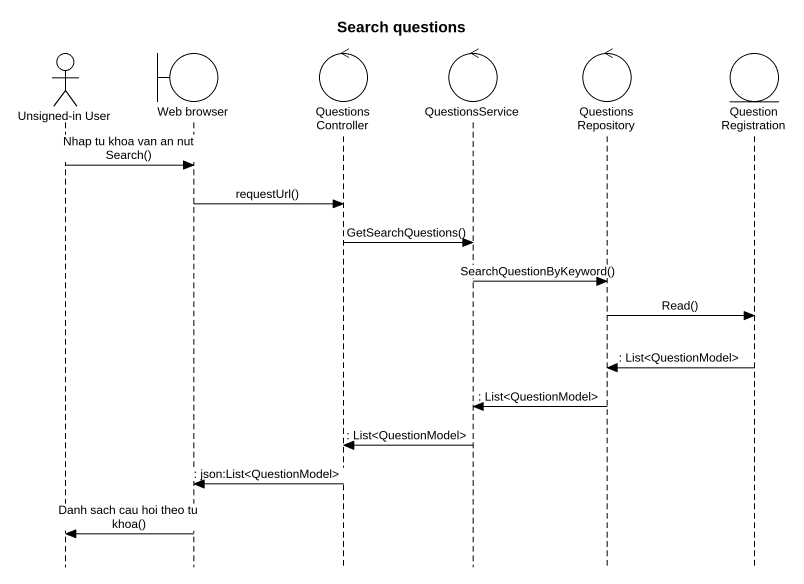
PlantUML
@startuml
title Search questions
hide footbox
actor "Unsigned-in User" as Unsigned_in_User
boundary "Web browser" as Web_browser
control QuestionsController
control QuestionsService
control QuestionsRepository
entity QuestionRegistration

Unsigned_in_User -> Web_browser : Nhap tu khoa van an nut Search()
Web_browser -> QuestionsController : requestUrl()
QuestionsController -> QuestionsService : GetSearchQuestions()
QuestionsService -> QuestionsRepository : SearchQuestionByKeyword()
QuestionsRepository -> QuestionRegistration : Read()
QuestionRegistration -> QuestionsRepository : : List<QuestionModel>
QuestionsRepository -> QuestionsService : : List<QuestionModel>
QuestionsService -> QuestionsController : : List<QuestionModel>
QuestionsController -> Web_browser : : json:List<QuestionModel>
Web_browser -> Unsigned_in_User : Danh sach cau hoi theo tu khoa()
@enduml
